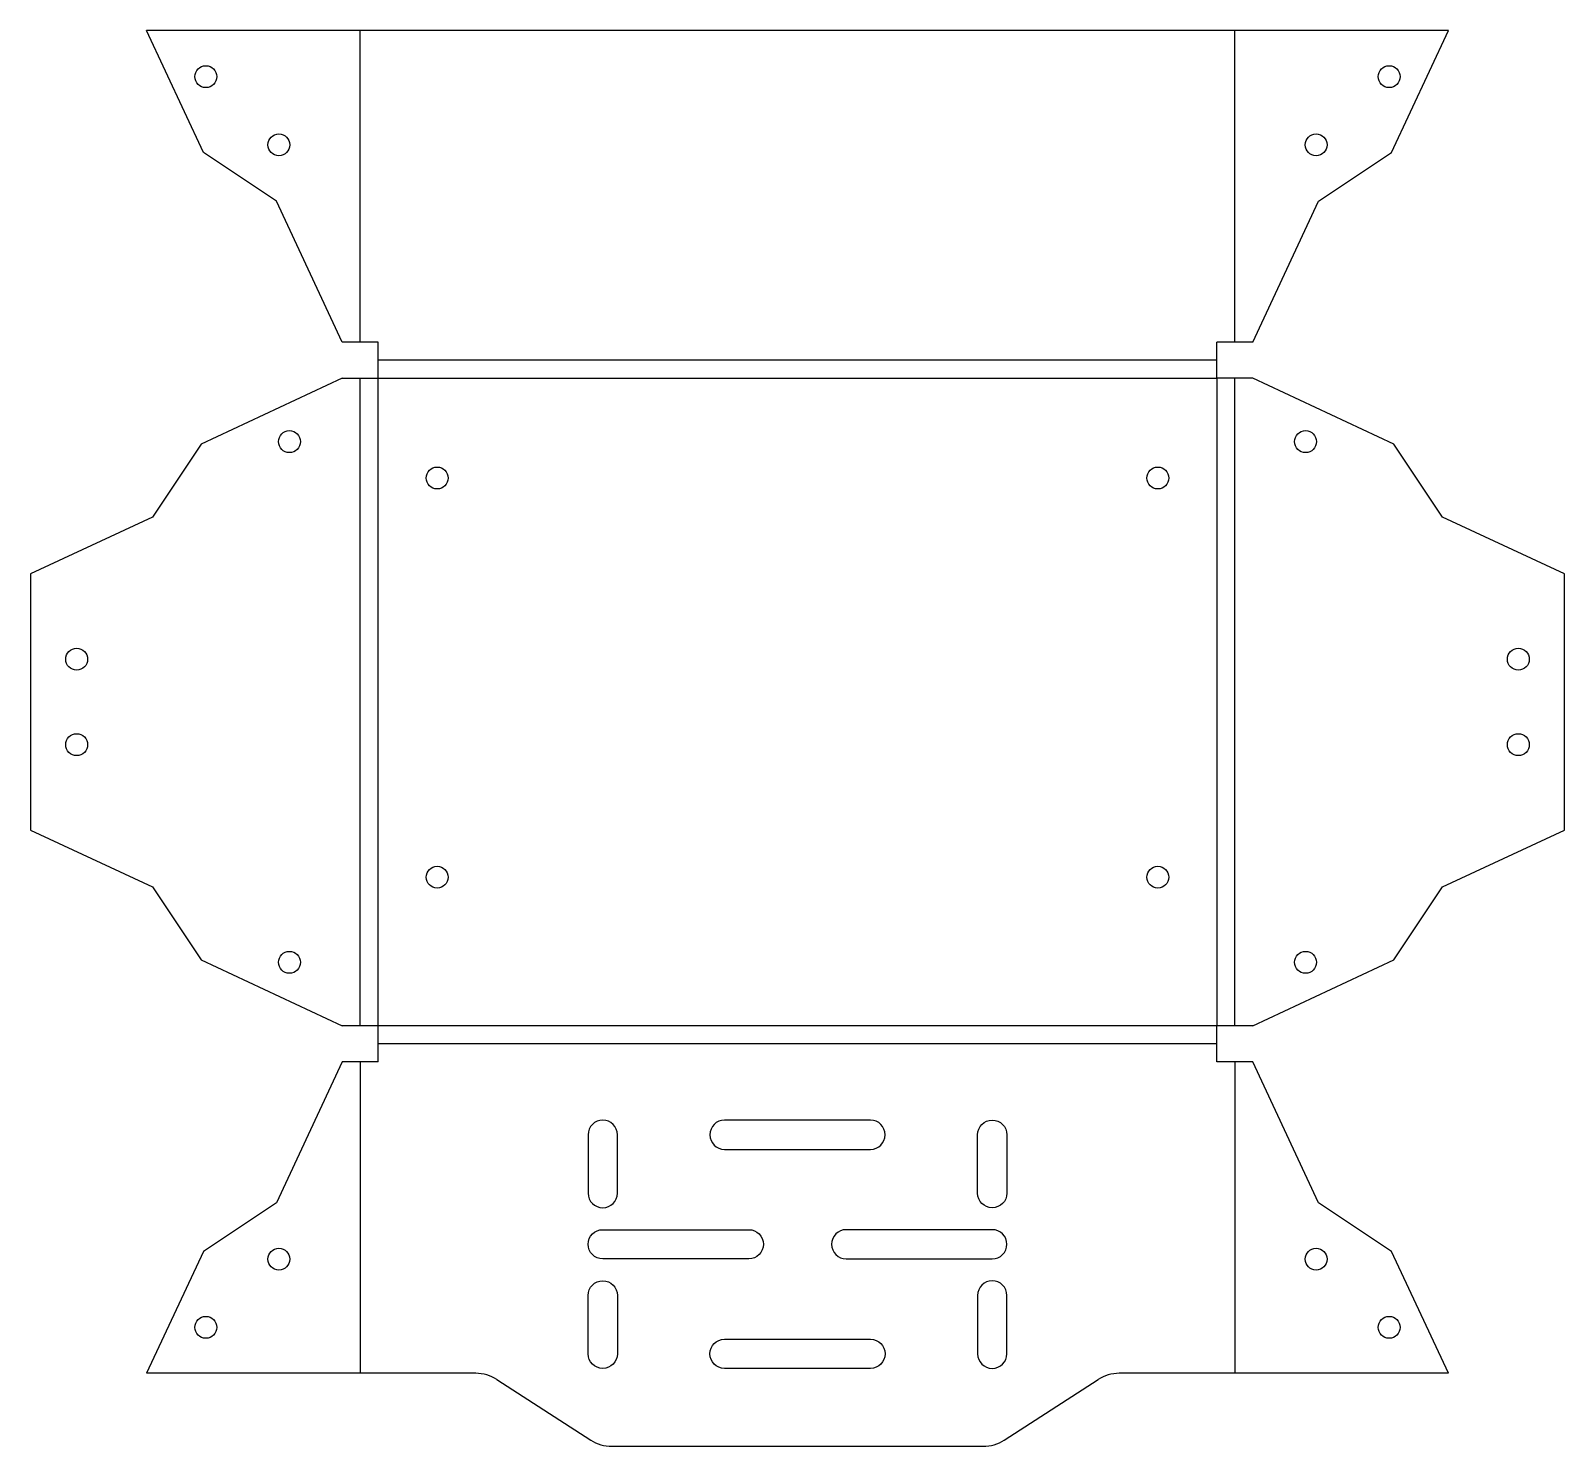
# Model space of a CAD drawing. Header units: millimetres. Extents: x -288 to 27, y -288 to 3.
import ezdxf

# ---------------------------------------------------------------- set-up
doc = ezdxf.new("R2010")
doc.units = ezdxf.units.MM
doc.layers.get('0').update_dxf_attribs({"linetype": 'CONTINUOUS'})

msp = doc.modelspace()

# ---------------------------------------------------------------- linework, layer by layer
for p, q in [((-252.8, -22.12), (-264.46, 2.88)), ((2.88, 2.88), (-264.46, 2.88)), ((-220.58, -61.12), (-220.58, 2.88)), ((-41, -61.12), (-41, 2.88)), ((-8.78, -22.12), (2.88, 2.88)), ((-237.8, -32.12), (-252.8, -22.12)), ((-23.78, -32.12), (-8.78, -22.12)), ((-224.28, -61.12), (-237.8, -32.12)), ((-37.3, -61.12), (-23.78, -32.12)), ((-216.88, -61.12), (-224.28, -61.12)), ((-216.88, -68.52), (-216.88, -61.12)), ((-44.7, -68.52), (-44.7, -61.12)), ((-37.3, -61.12), (-44.7, -61.12)), ((-44.7, -64.82), (-216.88, -64.82)), ((-224.28, -68.52), (-253.28, -82.05)), ((-224.28, -68.52), (-216.88, -68.52)), ((-220.58, -201.52), (-220.58, -68.52)), ((-37.3, -68.52), (-44.7, -68.52)), ((-41, -201.52), (-41, -68.52)), ((-8.3, -82.05), (-37.3, -68.52)), ((-253.28, -82.05), (-263.28, -97.05)), ((1.7, -97.05), (-8.3, -82.05)), ((-263.28, -97.05), (-288.28, -108.7)), ((26.7, -108.7), (1.7, -97.05)), ((-288.28, -108.7), (-288.28, -161.34)), ((26.7, -161.34), (26.7, -108.7)), ((-288.28, -161.34), (-263.28, -173)), ((1.7, -173), (26.7, -161.34)), ((-263.28, -173), (-253.28, -188)), ((-8.3, -188), (1.7, -173)), ((-253.28, -188), (-224.28, -201.52)), ((-37.3, -201.52), (-8.3, -188)), ((-216.88, -201.52), (-224.28, -201.52)), ((-216.88, -208.92), (-216.88, -201.52)), ((-37.3, -201.52), (-44.7, -201.52)), ((-44.7, -208.92), (-44.7, -201.52)), ((-44.7, -205.22), (-216.88, -205.22)), ((-224.28, -208.92), (-237.8, -237.92)), ((-216.88, -208.92), (-224.28, -208.92)), ((-220.58, -208.92), (-220.58, -272.92)), ((-37.3, -208.92), (-44.7, -208.92)), ((-41, -208.92), (-41, -272.92)), ((-23.78, -237.92), (-37.3, -208.92)), ((-237.8, -237.92), (-252.8, -247.92)), ((-8.78, -247.92), (-23.78, -237.92)), ((-252.8, -247.92), (-264.46, -272.92)), ((2.88, -272.92), (-8.78, -247.92)), ((-196.87, -272.92), (-264.46, -272.92)), ((2.88, -272.92), (-64.71, -272.92)), ((-192.54, -274.2), (-173.25, -286.65)), ((-88.33, -286.65), (-69.04, -274.2)), ((-168.92, -287.92), (-92.66, -287.92))]:
    msp.add_line(p, q)
msp.add_lwpolyline([(-44.7, -68.52), (-44.7, -201.52), (-216.88, -201.52), (-216.88, -68.52)], close=True)
for points in [[(-173.79, -223.92), (-173.79, -235.92, 1), (-167.79, -235.92), (-167.79, -223.92, 1)], [(-115.79, -220.92), (-145.79, -220.92, 1), (-145.79, -226.92), (-115.79, -226.92, 1)], [(-87.79, -235.92, -1), (-93.79, -235.92), (-93.79, -223.92, -1), (-87.79, -223.92)], [(-140.79, -243.42, -1), (-140.79, -249.42), (-170.79, -249.42, -1), (-170.79, -243.42)], [(-120.79, -249.42), (-90.79, -249.42, 1), (-90.79, -243.42), (-120.79, -243.42, 1)], [(-173.79, -256.92, -1), (-167.79, -256.92), (-167.79, -268.92, -1), (-173.79, -268.92)], [(-87.79, -268.92), (-87.79, -256.92, 1), (-93.79, -256.92), (-93.79, -268.92, 1)], [(-115.79, -265.92, -1), (-115.79, -271.92), (-145.79, -271.92, -1), (-145.79, -265.92)]]:
    msp.add_lwpolyline(points, format="xyb", close=True)
for centre in [(-252.3, -6.57), (-252.3, -6.57), (-9.28, -6.57), (-237.3, -20.57), (-237.3, -20.57), (-24.28, -20.57), (-235.13, -81.54), (-26.45, -81.54), (-204.79, -89.02), (-56.79, -89.02), (-278.83, -126.24), (17.25, -126.24), (-278.83, -143.8), (17.25, -143.8), (-204.79, -171.02), (-56.79, -171.02), (-235.13, -188.5), (-26.45, -188.5), (-237.3, -249.48), (-24.28, -249.48), (-252.3, -263.48), (-9.28, -263.48)]:
    msp.add_circle(centre, 2.25)
for centre, start, end in [((-196.87, -280.92), 57.1645, 90), ((-64.71, -280.92), 90, 122.8355), ((-168.92, -279.92), 237.1645, 270), ((-92.66, -279.92), 270, 302.8355)]:
    msp.add_arc(centre, 8, start, end)

doc.saveas('drawing.dxf')
